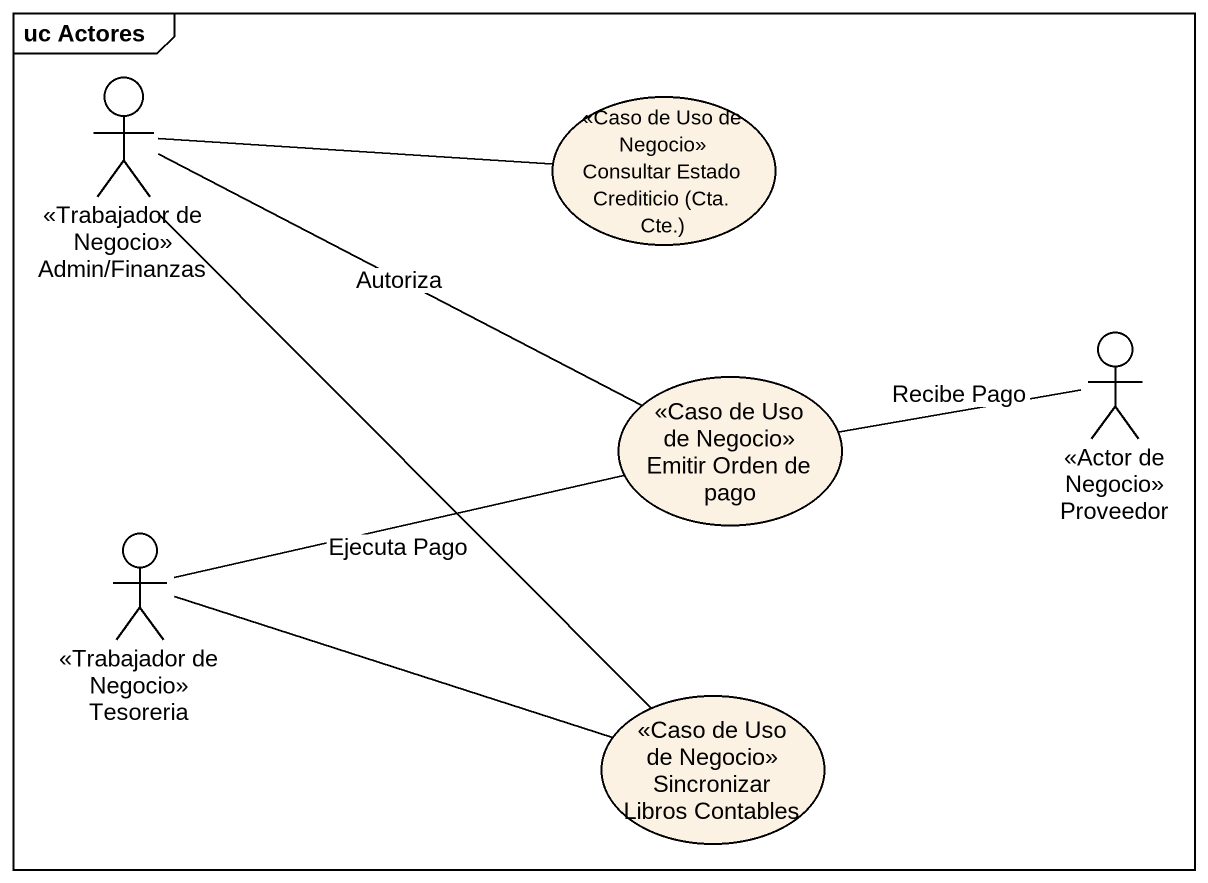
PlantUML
@startuml
mainframe uc Actores
actor "<<Trabajador de Negocio>> Admin/Finanzas" as Trabajador_de_Negocio_Admin
usecase "<<Caso de Uso de Negocio>> Consultar Estado Crediticio (Cta. Cte.)" as Caso_de_Uso_de_Negocio
usecase "<<Caso de Uso de Negocio>> Emitir Orden de pago" as Caso_de_Uso_de_Negocio_2
actor "<<Actor de Negocio>> Proveedor" as Actor_de_Negocio_Proveedor
actor "<<Trabajador de Negocio>> Tesoreria" as Trabajador_de_Negocio
usecase "<<Caso de Uso de Negocio>> Sincronizar Libros Contables" as Caso_de_Uso_de_Negocio_3
Trabajador_de_Negocio_Admin -right- Caso_de_Uso_de_Negocio
Trabajador_de_Negocio_Admin -right- Caso_de_Uso_de_Negocio_2 : Autoriza
Trabajador_de_Negocio_Admin -- Caso_de_Uso_de_Negocio_3
Actor_de_Negocio_Proveedor -left- Caso_de_Uso_de_Negocio_2 : Recibe Pago
Trabajador_de_Negocio -right- Caso_de_Uso_de_Negocio_2 : Ejecuta Pago
Trabajador_de_Negocio -right- Caso_de_Uso_de_Negocio_3
@enduml
